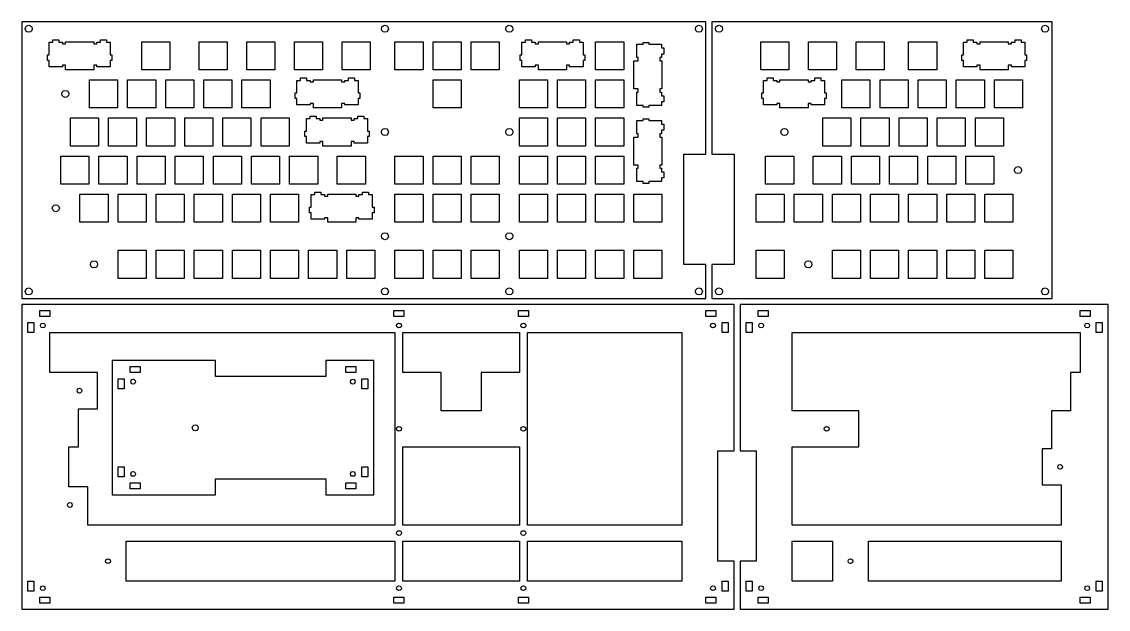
# Model space of a CAD drawing. Header units: metres. Extents: x 0 to 542, y 0 to 293.
import ezdxf

# ---------------------------------------------------------------- set-up
doc = ezdxf.new("R2010")
doc.units = ezdxf.units.M

msp = doc.modelspace()

# ---------------------------------------------------------------- linework, layer by layer
for p, q in [((341, 293), (0, 293)), ((0, 293), (0, 155)), ((341, 227), (341, 293)), ((513.5, 293), (344, 293)), ((344, 293), (344, 227)), ((513.5, 155), (513.5, 293)), ((1.75, 289.5), (1.9845, 290.375)), ((1.9845, 288.625), (1.75, 289.5)), ((1.9845, 290.375), (2.625, 291.016)), ((2.625, 287.984), (1.9845, 288.625)), ((2.625, 291.016), (3.5, 291.25)), ((3.5, 287.75), (2.625, 287.984)), ((3.5, 291.25), (4.375, 291.016)), ((4.375, 287.984), (3.5, 287.75)), ((4.375, 291.016), (5.0155, 290.375)), ((5.0155, 288.625), (4.375, 287.984)), ((5.0155, 290.375), (5.25, 289.5)), ((5.25, 289.5), (5.0155, 288.625)), ((179.25, 289.5), (179.484, 290.375)), ((179.484, 288.625), (179.25, 289.5)), ((179.484, 290.375), (180.125, 291.016)), ((180.125, 287.984), (179.484, 288.625)), ((180.125, 291.016), (181, 291.25)), ((181, 287.75), (180.125, 287.984)), ((181, 291.25), (181.875, 291.016)), ((181.875, 287.984), (181, 287.75)), ((181.875, 291.016), (182.516, 290.375)), ((182.516, 288.625), (181.875, 287.984)), ((182.516, 290.375), (182.75, 289.5)), ((182.75, 289.5), (182.516, 288.625)), ((241.25, 289.5), (241.484, 290.375)), ((241.484, 288.625), (241.25, 289.5)), ((241.484, 290.375), (242.125, 291.016)), ((242.125, 287.984), (241.484, 288.625)), ((242.125, 291.016), (243, 291.25)), ((243, 287.75), (242.125, 287.984)), ((243, 291.25), (243.875, 291.016)), ((243.875, 287.984), (243, 287.75)), ((243.875, 291.016), (244.516, 290.375)), ((244.516, 288.625), (243.875, 287.984)), ((244.516, 290.375), (244.75, 289.5)), ((244.75, 289.5), (244.516, 288.625)), ((335.75, 289.5), (335.984, 290.375)), ((335.984, 288.625), (335.75, 289.5)), ((335.984, 290.375), (336.625, 291.016)), ((336.625, 287.984), (335.984, 288.625)), ((336.625, 291.016), (337.5, 291.25)), ((337.5, 287.75), (336.625, 287.984)), ((337.5, 291.25), (338.375, 291.016)), ((338.375, 287.984), (337.5, 287.75)), ((338.375, 291.016), (339.016, 290.375)), ((339.016, 288.625), (338.375, 287.984)), ((339.016, 290.375), (339.25, 289.5)), ((339.25, 289.5), (339.016, 288.625)), ((345.75, 289.5), (345.984, 290.375)), ((345.984, 288.625), (345.75, 289.5)), ((345.984, 290.375), (346.625, 291.016)), ((346.625, 287.984), (345.984, 288.625)), ((346.625, 291.016), (347.5, 291.25)), ((347.5, 287.75), (346.625, 287.984)), ((347.5, 291.25), (348.375, 291.016)), ((348.375, 287.984), (347.5, 287.75)), ((348.375, 291.016), (349.016, 290.375)), ((349.016, 288.625), (348.375, 287.984)), ((349.016, 290.375), (349.25, 289.5)), ((349.25, 289.5), (349.016, 288.625)), ((508.25, 289.5), (508.484, 290.375)), ((508.484, 288.625), (508.25, 289.5)), ((508.484, 290.375), (509.125, 291.016)), ((509.125, 287.984), (508.484, 288.625)), ((509.125, 291.016), (510, 291.25)), ((510, 287.75), (509.125, 287.984)), ((510, 291.25), (510.875, 291.016)), ((510.875, 287.984), (510, 287.75)), ((510.875, 291.016), (511.516, 290.375)), ((511.516, 288.625), (510.875, 287.984)), ((511.516, 290.375), (511.75, 289.5)), ((511.75, 289.5), (511.516, 288.625)), ((13.65, 276.5), (13.65, 282.77)), ((13.65, 282.77), (15.475, 282.77)), ((15.475, 282.77), (15.475, 283.97)), ((15.475, 283.97), (18.475, 283.97)), ((18.475, 283.97), (18.475, 282.77)), ((18.475, 282.77), (20.3, 282.77)), ((20.3, 282.77), (20.3, 281.97)), ((20.3, 281.97), (21.875, 281.97)), ((21.875, 281.97), (21.875, 283)), ((21.875, 283), (35.875, 283)), ((35.875, 283), (35.875, 281.97)), ((35.875, 281.97), (37.45, 281.97)), ((37.45, 281.97), (37.45, 282.77)), ((37.45, 282.77), (39.275, 282.77)), ((39.275, 282.77), (39.275, 283.97)), ((39.275, 283.97), (42.275, 283.97)), ((42.275, 283.97), (42.275, 282.77)), ((42.275, 282.77), (44.1, 282.77)), ((44.1, 282.77), (44.1, 276.5)), ((59.875, 269), (59.875, 283)), ((59.875, 283), (73.875, 283)), ((73.875, 283), (73.875, 269)), ((88.375, 269), (88.375, 283)), ((88.375, 283), (102.375, 283)), ((102.375, 283), (102.375, 269)), ((112.125, 269), (112.125, 283)), ((112.125, 283), (126.125, 283)), ((126.125, 283), (126.125, 269)), ((135.875, 269), (135.875, 283)), ((135.875, 283), (149.875, 283)), ((149.875, 283), (149.875, 269)), ((159.625, 269), (159.625, 283)), ((159.625, 283), (173.625, 283)), ((173.625, 283), (173.625, 269)), ((186, 269), (186, 283)), ((186, 283), (200, 283)), ((200, 283), (200, 269)), ((205, 269), (205, 283)), ((205, 283), (219, 283)), ((219, 283), (219, 269)), ((224, 269), (224, 283)), ((224, 283), (238, 283)), ((238, 283), (238, 269)), ((249.275, 276.5), (249.275, 282.77)), ((249.275, 282.77), (251.1, 282.77)), ((251.1, 282.77), (251.1, 283.97)), ((251.1, 283.97), (254.1, 283.97)), ((254.1, 283.97), (254.1, 282.77)), ((254.1, 282.77), (255.925, 282.77)), ((255.925, 282.77), (255.925, 281.97)), ((255.925, 281.97), (257.5, 281.97)), ((257.5, 281.97), (257.5, 283)), ((257.5, 283), (271.5, 283)), ((271.5, 283), (271.5, 281.97)), ((271.5, 281.97), (273.075, 281.97)), ((273.075, 281.97), (273.075, 282.77)), ((273.075, 282.77), (274.9, 282.77)), ((274.9, 282.77), (274.9, 283.97)), ((274.9, 283.97), (277.9, 283.97)), ((277.9, 283.97), (277.9, 282.77)), ((277.9, 282.77), (279.725, 282.77)), ((279.725, 282.77), (279.725, 276.5)), ((286, 269), (286, 283)), ((286, 283), (300, 283)), ((300, 283), (300, 269)), ((306.47, 275.075), (306.47, 281.725)), ((306.47, 281.725), (309.7, 281.725)), ((309.7, 281.725), (309.7, 282.6)), ((309.7, 282.6), (312.5, 282.6)), ((312.5, 282.6), (312.5, 281.725)), ((312.5, 281.725), (318.77, 281.725)), ((318.77, 281.725), (318.77, 279.9)), ((368.375, 269), (368.375, 283)), ((368.375, 283), (382.375, 283)), ((382.375, 283), (382.375, 269)), ((392.125, 269), (392.125, 283)), ((392.125, 283), (406.125, 283)), ((406.125, 283), (406.125, 269)), ((415.875, 269), (415.875, 283)), ((415.875, 283), (429.875, 283)), ((429.875, 283), (429.875, 269)), ((442, 269), (442, 283)), ((442, 283), (456, 283)), ((456, 283), (456, 269)), ((469.4, 276.5), (469.4, 282.77)), ((469.4, 282.77), (471.225, 282.77)), ((471.225, 282.77), (471.225, 283.97)), ((471.225, 283.97), (474.225, 283.97)), ((474.225, 283.97), (474.225, 282.77)), ((474.225, 282.77), (476.05, 282.77)), ((476.05, 282.77), (476.05, 281.97)), ((476.05, 281.97), (477.625, 281.97)), ((477.625, 281.97), (477.625, 283)), ((477.625, 283), (491.625, 283)), ((491.625, 283), (491.625, 281.97)), ((491.625, 281.97), (493.2, 281.97)), ((493.2, 281.97), (493.2, 282.77)), ((493.2, 282.77), (495.025, 282.77)), ((495.025, 282.77), (495.025, 283.97)), ((495.025, 283.97), (498.025, 283.97)), ((498.025, 283.97), (498.025, 282.77)), ((498.025, 282.77), (499.85, 282.77)), ((499.85, 282.77), (499.85, 276.5)), ((12.775, 273.7), (12.775, 276.5)), ((12.775, 276.5), (13.65, 276.5)), ((44.1, 276.5), (44.975, 276.5)), ((44.975, 276.5), (44.975, 273.7)), ((248.4, 273.7), (248.4, 276.5)), ((248.4, 276.5), (249.275, 276.5)), ((279.725, 276.5), (280.6, 276.5)), ((280.6, 276.5), (280.6, 273.7)), ((318.77, 279.9), (319.97, 279.9)), ((319.97, 276.9), (318.77, 276.9)), ((318.77, 276.9), (318.77, 275.075)), ((319.97, 279.9), (319.97, 276.9)), ((468.525, 273.7), (468.525, 276.5)), ((468.525, 276.5), (469.4, 276.5)), ((499.85, 276.5), (500.725, 276.5)), ((500.725, 276.5), (500.725, 273.7)), ((13.65, 273.7), (12.775, 273.7)), ((13.65, 270.47), (13.65, 273.7)), ((21.875, 271.27), (20.3, 271.27)), ((20.3, 271.27), (20.3, 270.47)), ((21.875, 269), (21.875, 271.27)), ((37.45, 271.27), (35.875, 271.27)), ((35.875, 271.27), (35.875, 269)), ((37.45, 270.47), (37.45, 271.27)), ((44.975, 273.7), (44.1, 273.7)), ((44.1, 273.7), (44.1, 270.47)), ((249.275, 273.7), (248.4, 273.7)), ((249.275, 270.47), (249.275, 273.7)), ((257.5, 271.27), (255.925, 271.27)), ((255.925, 271.27), (255.925, 270.47)), ((257.5, 269), (257.5, 271.27)), ((273.075, 271.27), (271.5, 271.27)), ((271.5, 271.27), (271.5, 269)), ((273.075, 270.47), (273.075, 271.27)), ((280.6, 273.7), (279.725, 273.7)), ((279.725, 273.7), (279.725, 270.47)), ((305, 259.5), (305, 273.5)), ((305, 273.5), (307.27, 273.5)), ((307.27, 275.075), (306.47, 275.075)), ((307.27, 273.5), (307.27, 275.075)), ((318.77, 275.075), (317.97, 275.075)), ((317.97, 275.075), (317.97, 273.5)), ((317.97, 273.5), (319, 273.5)), ((319, 273.5), (319, 259.5)), ((469.4, 273.7), (468.525, 273.7)), ((469.4, 270.47), (469.4, 273.7)), ((477.625, 271.27), (476.05, 271.27)), ((476.05, 271.27), (476.05, 270.47)), ((477.625, 269), (477.625, 271.27)), ((493.2, 271.27), (491.625, 271.27)), ((491.625, 271.27), (491.625, 269)), ((493.2, 270.47), (493.2, 271.27)), ((500.725, 273.7), (499.85, 273.7)), ((499.85, 273.7), (499.85, 270.47)), ((20.3, 270.47), (13.65, 270.47)), ((35.875, 269), (21.875, 269)), ((44.1, 270.47), (37.45, 270.47)), ((73.875, 269), (59.875, 269)), ((102.375, 269), (88.375, 269)), ((126.125, 269), (112.125, 269)), ((149.875, 269), (135.875, 269)), ((173.625, 269), (159.625, 269)), ((200, 269), (186, 269)), ((219, 269), (205, 269)), ((238, 269), (224, 269)), ((255.925, 270.47), (249.275, 270.47)), ((271.5, 269), (257.5, 269)), ((279.725, 270.47), (273.075, 270.47)), ((300, 269), (286, 269)), ((382.375, 269), (368.375, 269)), ((406.125, 269), (392.125, 269)), ((429.875, 269), (415.875, 269)), ((456, 269), (442, 269)), ((476.05, 270.47), (469.4, 270.47)), ((491.625, 269), (477.625, 269)), ((499.85, 270.47), (493.2, 270.47)), ((33.75, 250), (33.75, 264)), ((33.75, 264), (47.75, 264)), ((47.75, 264), (47.75, 250)), ((52.75, 250), (52.75, 264)), ((52.75, 264), (66.75, 264)), ((66.75, 264), (66.75, 250)), ((71.75, 250), (71.75, 264)), ((71.75, 264), (85.75, 264)), ((85.75, 264), (85.75, 250)), ((90.75, 250), (90.75, 264)), ((90.75, 264), (104.75, 264)), ((104.75, 264), (104.75, 250)), ((109.75, 250), (109.75, 264)), ((109.75, 264), (123.75, 264)), ((123.75, 264), (123.75, 250)), ((137.15, 257.5), (137.15, 263.77)), ((137.15, 263.77), (138.975, 263.77)), ((138.975, 263.77), (138.975, 264.97)), ((138.975, 264.97), (141.975, 264.97)), ((141.975, 264.97), (141.975, 263.77)), ((141.975, 263.77), (143.8, 263.77)), ((143.8, 263.77), (143.8, 262.97)), ((143.8, 262.97), (145.375, 262.97)), ((145.375, 262.97), (145.375, 264)), ((145.375, 264), (159.375, 264)), ((159.375, 264), (159.375, 262.97)), ((159.375, 262.97), (160.95, 262.97)), ((160.95, 262.97), (160.95, 263.77)), ((160.95, 263.77), (162.775, 263.77)), ((162.775, 263.77), (162.775, 264.97)), ((162.775, 264.97), (165.775, 264.97)), ((165.775, 264.97), (165.775, 263.77)), ((165.775, 263.77), (167.6, 263.77)), ((167.6, 263.77), (167.6, 257.5)), ((205, 250), (205, 264)), ((205, 264), (219, 264)), ((219, 264), (219, 250)), ((248, 264), (262, 264)), ((248, 250), (248, 264)), ((262, 264), (262, 250)), ((267, 250), (267, 264)), ((267, 264), (281, 264)), ((281, 264), (281, 250)), ((286, 250), (286, 264)), ((286, 264), (300, 264)), ((300, 264), (300, 250)), ((369.65, 257.5), (369.65, 263.77)), ((369.65, 263.77), (371.475, 263.77)), ((371.475, 263.77), (371.475, 264.97)), ((371.475, 264.97), (374.475, 264.97)), ((374.475, 264.97), (374.475, 263.77)), ((374.475, 263.77), (376.3, 263.77)), ((376.3, 263.77), (376.3, 262.97)), ((376.3, 262.97), (377.875, 262.97)), ((377.875, 262.97), (377.875, 264)), ((377.875, 264), (391.875, 264)), ((391.875, 264), (391.875, 262.97)), ((391.875, 262.97), (393.45, 262.97)), ((393.45, 262.97), (393.45, 263.77)), ((393.45, 263.77), (395.275, 263.77)), ((395.275, 263.77), (395.275, 264.97)), ((395.275, 264.97), (398.275, 264.97)), ((398.275, 264.97), (398.275, 263.77)), ((398.275, 263.77), (400.1, 263.77)), ((400.1, 263.77), (400.1, 257.5)), ((408.75, 250), (408.75, 264)), ((408.75, 264), (422.75, 264)), ((422.75, 264), (422.75, 250)), ((427.75, 250), (427.75, 264)), ((427.75, 264), (441.75, 264)), ((441.75, 264), (441.75, 250)), ((446.75, 250), (446.75, 264)), ((446.75, 264), (460.75, 264)), ((460.75, 264), (460.75, 250)), ((465.75, 250), (465.75, 264)), ((465.75, 264), (479.75, 264)), ((479.75, 264), (479.75, 250)), ((484.75, 250), (484.75, 264)), ((484.75, 264), (498.75, 264)), ((498.75, 264), (498.75, 250)), ((20, 257), (20.2345, 257.875)), ((20.2345, 256.125), (20, 257)), ((20.2345, 257.875), (20.875, 258.516)), ((20.875, 255.484), (20.2345, 256.125)), ((20.875, 258.516), (21.75, 258.75)), ((21.75, 255.25), (20.875, 255.484)), ((21.75, 258.75), (22.625, 258.516)), ((22.625, 255.484), (21.75, 255.25)), ((22.625, 258.516), (23.2655, 257.875)), ((23.2655, 256.125), (22.625, 255.484)), ((23.2655, 257.875), (23.5, 257)), ((23.5, 257), (23.2655, 256.125)), ((136.275, 254.7), (136.275, 257.5)), ((136.275, 257.5), (137.15, 257.5)), ((137.15, 254.7), (136.275, 254.7)), ((137.15, 251.47), (137.15, 254.7)), ((167.6, 257.5), (168.475, 257.5)), ((168.475, 254.7), (167.6, 254.7)), ((167.6, 254.7), (167.6, 251.47)), ((168.475, 257.5), (168.475, 254.7)), ((307.27, 259.5), (305, 259.5)), ((306.47, 251.275), (306.47, 257.925)), ((306.47, 257.925), (307.27, 257.925)), ((307.27, 257.925), (307.27, 259.5)), ((319, 259.5), (317.97, 259.5)), ((317.97, 259.5), (317.97, 257.925)), ((317.97, 257.925), (318.77, 257.925)), ((318.77, 257.925), (318.77, 256.1)), ((318.77, 256.1), (319.97, 256.1)), ((319.97, 256.1), (319.97, 253.1)), ((368.775, 254.7), (368.775, 257.5)), ((368.775, 257.5), (369.65, 257.5)), ((369.65, 254.7), (368.775, 254.7)), ((369.65, 251.47), (369.65, 254.7)), ((400.1, 257.5), (400.975, 257.5)), ((400.975, 254.7), (400.1, 254.7)), ((400.1, 254.7), (400.1, 251.47)), ((400.975, 257.5), (400.975, 254.7)), ((47.75, 250), (33.75, 250)), ((66.75, 250), (52.75, 250)), ((85.75, 250), (71.75, 250)), ((104.75, 250), (90.75, 250)), ((123.75, 250), (109.75, 250)), ((143.8, 251.47), (137.15, 251.47)), ((145.375, 252.27), (143.8, 252.27)), ((143.8, 252.27), (143.8, 251.47)), ((145.375, 250), (145.375, 252.27)), ((159.375, 250), (145.375, 250)), ((160.95, 252.27), (159.375, 252.27)), ((159.375, 252.27), (159.375, 250)), ((160.95, 251.47), (160.95, 252.27)), ((167.6, 251.47), (160.95, 251.47)), ((219, 250), (205, 250)), ((262, 250), (248, 250)), ((281, 250), (267, 250)), ((300, 250), (286, 250)), ((309.7, 251.275), (306.47, 251.275)), ((309.7, 250.4), (309.7, 251.275)), ((312.5, 250.4), (309.7, 250.4)), ((318.77, 251.275), (312.5, 251.275)), ((312.5, 251.275), (312.5, 250.4)), ((319.97, 253.1), (318.77, 253.1)), ((318.77, 253.1), (318.77, 251.275)), ((376.3, 251.47), (369.65, 251.47)), ((377.875, 252.27), (376.3, 252.27)), ((376.3, 252.27), (376.3, 251.47)), ((377.875, 250), (377.875, 252.27)), ((391.875, 250), (377.875, 250)), ((393.45, 252.27), (391.875, 252.27)), ((391.875, 252.27), (391.875, 250)), ((393.45, 251.47), (393.45, 252.27)), ((400.1, 251.47), (393.45, 251.47)), ((422.75, 250), (408.75, 250)), ((441.75, 250), (427.75, 250)), ((460.75, 250), (446.75, 250)), ((479.75, 250), (465.75, 250)), ((498.75, 250), (484.75, 250)), ((24.25, 231), (24.25, 245)), ((24.25, 245), (38.25, 245)), ((38.25, 245), (38.25, 231)), ((43.25, 231), (43.25, 245)), ((43.25, 245), (57.25, 245)), ((57.25, 245), (57.25, 231)), ((62.25, 231), (62.25, 245)), ((62.25, 245), (76.25, 245)), ((76.25, 245), (76.25, 231)), ((81.25, 231), (81.25, 245)), ((81.25, 245), (95.25, 245)), ((95.25, 245), (95.25, 231)), ((100.25, 231), (100.25, 245)), ((100.25, 245), (114.25, 245)), ((114.25, 245), (114.25, 231)), ((119.25, 231), (119.25, 245)), ((119.25, 245), (133.25, 245)), ((133.25, 245), (133.25, 231)), ((141.9, 238.5), (141.9, 244.77)), ((141.9, 244.77), (143.725, 244.77)), ((143.725, 244.77), (143.725, 245.97)), ((143.725, 245.97), (146.725, 245.97)), ((146.725, 245.97), (146.725, 244.77)), ((146.725, 244.77), (148.55, 244.77)), ((148.55, 244.77), (148.55, 243.97)), ((148.55, 243.97), (150.125, 243.97)), ((150.125, 243.97), (150.125, 245)), ((150.125, 245), (164.125, 245)), ((164.125, 245), (164.125, 243.97)), ((164.125, 243.97), (165.7, 243.97)), ((165.7, 243.97), (165.7, 244.77)), ((165.7, 244.77), (167.525, 244.77)), ((167.525, 244.77), (167.525, 245.97)), ((167.525, 245.97), (170.525, 245.97)), ((170.525, 245.97), (170.525, 244.77)), ((170.525, 244.77), (172.35, 244.77)), ((172.35, 244.77), (172.35, 238.5)), ((248, 231), (248, 245)), ((248, 245), (262, 245)), ((262, 245), (262, 231)), ((267, 231), (267, 245)), ((267, 245), (281, 245)), ((281, 245), (281, 231)), ((286, 231), (286, 245)), ((286, 245), (300, 245)), ((300, 245), (300, 231)), ((306.47, 237.075), (306.47, 243.725)), ((306.47, 243.725), (309.7, 243.725)), ((309.7, 243.725), (309.7, 244.6)), ((309.7, 244.6), (312.5, 244.6)), ((312.5, 244.6), (312.5, 243.725)), ((312.5, 243.725), (318.77, 243.725)), ((318.77, 243.725), (318.77, 241.9)), ((399.25, 231), (399.25, 245)), ((399.25, 245), (413.25, 245)), ((413.25, 245), (413.25, 231)), ((418.25, 231), (418.25, 245)), ((418.25, 245), (432.25, 245)), ((432.25, 245), (432.25, 231)), ((437.25, 231), (437.25, 245)), ((437.25, 245), (451.25, 245)), ((451.25, 245), (451.25, 231)), ((456.25, 231), (456.25, 245)), ((456.25, 245), (470.25, 245)), ((470.25, 245), (470.25, 231)), ((475.25, 231), (475.25, 245)), ((475.25, 245), (489.25, 245)), ((489.25, 245), (489.25, 231)), ((141.025, 235.7), (141.025, 238.5)), ((141.025, 238.5), (141.9, 238.5)), ((172.35, 238.5), (173.225, 238.5)), ((173.225, 238.5), (173.225, 235.7)), ((179.25, 238), (179.484, 238.875)), ((179.484, 238.875), (180.125, 239.516)), ((180.125, 239.516), (181, 239.75)), ((181, 239.75), (181.875, 239.516)), ((181.875, 239.516), (182.516, 238.875)), ((182.516, 238.875), (182.75, 238)), ((241.25, 238), (241.484, 238.875)), ((241.484, 238.875), (242.125, 239.516)), ((242.125, 239.516), (243, 239.75)), ((243, 239.75), (243.875, 239.516)), ((243.875, 239.516), (244.516, 238.875)), ((244.516, 238.875), (244.75, 238)), ((318.77, 241.9), (319.97, 241.9)), ((319.97, 238.9), (318.77, 238.9)), ((318.77, 238.9), (318.77, 237.075)), ((319.97, 241.9), (319.97, 238.9)), ((378.375, 238), (378.609, 238.875)), ((378.609, 238.875), (379.25, 239.516)), ((379.25, 239.516), (380.125, 239.75)), ((380.125, 239.75), (381, 239.516)), ((381, 239.516), (381.641, 238.875)), ((381.641, 238.875), (381.875, 238)), ((141.9, 235.7), (141.025, 235.7)), ((141.9, 232.47), (141.9, 235.7)), ((150.125, 233.27), (148.55, 233.27)), ((148.55, 233.27), (148.55, 232.47)), ((150.125, 231), (150.125, 233.27)), ((165.7, 233.27), (164.125, 233.27)), ((164.125, 233.27), (164.125, 231)), ((165.7, 232.47), (165.7, 233.27)), ((173.225, 235.7), (172.35, 235.7)), ((172.35, 235.7), (172.35, 232.47)), ((179.484, 237.125), (179.25, 238)), ((180.125, 236.484), (179.484, 237.125)), ((181, 236.25), (180.125, 236.484)), ((181.875, 236.484), (181, 236.25)), ((182.516, 237.125), (181.875, 236.484)), ((182.75, 238), (182.516, 237.125)), ((241.484, 237.125), (241.25, 238)), ((242.125, 236.484), (241.484, 237.125)), ((243, 236.25), (242.125, 236.484)), ((243.875, 236.484), (243, 236.25)), ((244.516, 237.125), (243.875, 236.484)), ((244.75, 238), (244.516, 237.125)), ((305, 221.5), (305, 235.5)), ((305, 235.5), (307.27, 235.5)), ((307.27, 237.075), (306.47, 237.075)), ((307.27, 235.5), (307.27, 237.075)), ((318.77, 237.075), (317.97, 237.075)), ((317.97, 237.075), (317.97, 235.5)), ((317.97, 235.5), (319, 235.5)), ((319, 235.5), (319, 221.5)), ((378.609, 237.125), (378.375, 238)), ((379.25, 236.484), (378.609, 237.125)), ((380.125, 236.25), (379.25, 236.484)), ((381, 236.484), (380.125, 236.25)), ((381.641, 237.125), (381, 236.484)), ((381.875, 238), (381.641, 237.125)), ((38.25, 231), (24.25, 231)), ((57.25, 231), (43.25, 231)), ((76.25, 231), (62.25, 231)), ((95.25, 231), (81.25, 231)), ((114.25, 231), (100.25, 231)), ((133.25, 231), (119.25, 231)), ((148.55, 232.47), (141.9, 232.47)), ((164.125, 231), (150.125, 231)), ((172.35, 232.47), (165.7, 232.47)), ((262, 231), (248, 231)), ((281, 231), (267, 231)), ((300, 231), (286, 231)), ((413.25, 231), (399.25, 231)), ((432.25, 231), (418.25, 231)), ((451.25, 231), (437.25, 231)), ((470.25, 231), (456.25, 231)), ((489.25, 231), (475.25, 231)), ((19.5, 212), (19.5, 226)), ((19.5, 226), (33.5, 226)), ((33.5, 226), (33.5, 212)), ((38.5, 212), (38.5, 226)), ((38.5, 226), (52.5, 226)), ((52.5, 226), (52.5, 212)), ((57.5, 212), (57.5, 226)), ((57.5, 226), (71.5, 226)), ((71.5, 226), (71.5, 212)), ((76.5, 212), (76.5, 226)), ((76.5, 226), (90.5, 226)), ((90.5, 226), (90.5, 212)), ((95.5, 212), (95.5, 226)), ((95.5, 226), (109.5, 226)), ((109.5, 226), (109.5, 212)), ((114.5, 212), (114.5, 226)), ((114.5, 226), (128.5, 226)), ((128.5, 226), (128.5, 212)), ((133.5, 212), (133.5, 226)), ((133.5, 226), (147.5, 226)), ((147.5, 226), (147.5, 212)), ((157.25, 212), (157.25, 226)), ((157.25, 226), (171.25, 226)), ((171.25, 226), (171.25, 212)), ((186, 212), (186, 226)), ((186, 226), (200, 226)), ((200, 226), (200, 212)), ((205, 212), (205, 226)), ((205, 226), (219, 226)), ((219, 226), (219, 212)), ((224, 212), (224, 226)), ((224, 226), (238, 226)), ((238, 226), (238, 212)), ((248, 212), (248, 226)), ((248, 226), (262, 226)), ((262, 226), (262, 212)), ((267, 212), (267, 226)), ((267, 226), (281, 226)), ((281, 226), (281, 212)), ((286, 212), (286, 226)), ((286, 226), (300, 226)), ((300, 226), (300, 212)), ((330, 172), (330, 227)), ((330, 227), (341, 227)), ((344, 227), (355, 227)), ((355, 227), (355, 172)), ((370.75, 212), (370.75, 226)), ((370.75, 226), (384.75, 226)), ((384.75, 226), (384.75, 212)), ((394.5, 212), (394.5, 226)), ((394.5, 226), (408.5, 226)), ((408.5, 226), (408.5, 212)), ((413.5, 212), (413.5, 226)), ((413.5, 226), (427.5, 226)), ((427.5, 226), (427.5, 212)), ((432.5, 212), (432.5, 226)), ((432.5, 226), (446.5, 226)), ((446.5, 226), (446.5, 212)), ((451.5, 212), (451.5, 226)), ((451.5, 226), (465.5, 226)), ((465.5, 226), (465.5, 212)), ((470.5, 212), (470.5, 226)), ((470.5, 226), (484.5, 226)), ((484.5, 226), (484.5, 212)), ((307.27, 221.5), (305, 221.5)), ((306.47, 213.275), (306.47, 219.925)), ((306.47, 219.925), (307.27, 219.925)), ((307.27, 219.925), (307.27, 221.5)), ((319, 221.5), (317.97, 221.5)), ((317.97, 221.5), (317.97, 219.925)), ((317.97, 219.925), (318.77, 219.925)), ((318.77, 219.925), (318.77, 218.1)), ((318.77, 218.1), (319.97, 218.1)), ((319.97, 218.1), (319.97, 215.1)), ((494.75, 219), (494.984, 219.875)), ((494.984, 218.125), (494.75, 219)), ((494.984, 219.875), (495.625, 220.516)), ((495.625, 217.484), (494.984, 218.125)), ((495.625, 220.516), (496.5, 220.75)), ((496.5, 217.25), (495.625, 217.484)), ((496.5, 220.75), (497.375, 220.516)), ((497.375, 217.484), (496.5, 217.25)), ((497.375, 220.516), (498.016, 219.875)), ((498.016, 218.125), (497.375, 217.484)), ((498.016, 219.875), (498.25, 219)), ((498.25, 219), (498.016, 218.125)), ((33.5, 212), (19.5, 212)), ((52.5, 212), (38.5, 212)), ((71.5, 212), (57.5, 212)), ((90.5, 212), (76.5, 212)), ((109.5, 212), (95.5, 212)), ((128.5, 212), (114.5, 212)), ((147.5, 212), (133.5, 212)), ((171.25, 212), (157.25, 212)), ((200, 212), (186, 212)), ((219, 212), (205, 212)), ((238, 212), (224, 212)), ((262, 212), (248, 212)), ((281, 212), (267, 212)), ((300, 212), (286, 212)), ((309.7, 213.275), (306.47, 213.275)), ((309.7, 212.4), (309.7, 213.275)), ((312.5, 212.4), (309.7, 212.4)), ((318.77, 213.275), (312.5, 213.275)), ((312.5, 213.275), (312.5, 212.4)), ((319.97, 215.1), (318.77, 215.1)), ((318.77, 215.1), (318.77, 213.275)), ((384.75, 212), (370.75, 212)), ((408.5, 212), (394.5, 212)), ((427.5, 212), (413.5, 212)), ((446.5, 212), (432.5, 212)), ((465.5, 212), (451.5, 212)), ((484.5, 212), (470.5, 212)), ((29, 193), (29, 207)), ((29, 207), (43, 207)), ((43, 207), (43, 193)), ((48, 207), (62, 207)), ((48, 193), (48, 207)), ((62, 207), (62, 193)), ((67, 207), (81, 207)), ((67, 193), (67, 207)), ((81, 207), (81, 193)), ((86, 207), (100, 207)), ((86, 193), (86, 207)), ((100, 207), (100, 193)), ((105, 193), (105, 207)), ((105, 207), (119, 207)), ((119, 207), (119, 193)), ((124, 193), (124, 207)), ((124, 207), (138, 207)), ((138, 207), (138, 193)), ((144.275, 200.5), (144.275, 206.77)), ((144.275, 206.77), (146.1, 206.77)), ((146.1, 206.77), (146.1, 207.97)), ((146.1, 207.97), (149.1, 207.97)), ((149.1, 207.97), (149.1, 206.77)), ((149.1, 206.77), (150.925, 206.77)), ((150.925, 206.77), (150.925, 205.97)), ((150.925, 205.97), (152.5, 205.97)), ((152.5, 205.97), (152.5, 207)), ((152.5, 207), (166.5, 207)), ((166.5, 207), (166.5, 205.97)), ((166.5, 205.97), (168.075, 205.97)), ((168.075, 205.97), (168.075, 206.77)), ((168.075, 206.77), (169.9, 206.77)), ((169.9, 206.77), (169.9, 207.97)), ((169.9, 207.97), (172.9, 207.97)), ((172.9, 207.97), (172.9, 206.77)), ((172.9, 206.77), (174.725, 206.77)), ((174.725, 206.77), (174.725, 200.5)), ((186, 193), (186, 207)), ((186, 207), (200, 207)), ((200, 207), (200, 193)), ((205, 193), (205, 207)), ((205, 207), (219, 207)), ((219, 207), (219, 193)), ((224, 193), (224, 207)), ((224, 207), (238, 207)), ((238, 207), (238, 193)), ((248, 193), (248, 207)), ((248, 207), (262, 207)), ((262, 207), (262, 193)), ((267, 193), (267, 207)), ((267, 207), (281, 207)), ((281, 207), (281, 193)), ((286, 193), (286, 207)), ((286, 207), (300, 207)), ((300, 207), (300, 193)), ((305, 193), (305, 207)), ((305, 207), (319, 207)), ((319, 207), (319, 193)), ((366, 193), (366, 207)), ((366, 207), (380, 207)), ((380, 207), (380, 193)), ((385, 193), (385, 207)), ((385, 207), (399, 207)), ((399, 207), (399, 193)), ((404, 193), (404, 207)), ((404, 207), (418, 207)), ((418, 207), (418, 193)), ((423, 193), (423, 207)), ((423, 207), (437, 207)), ((437, 207), (437, 193)), ((442, 193), (442, 207)), ((442, 207), (456, 207)), ((456, 207), (456, 193)), ((461, 193), (461, 207)), ((461, 207), (475, 207)), ((475, 207), (475, 193)), ((480, 193), (480, 207)), ((480, 207), (494, 207)), ((494, 207), (494, 193)), ((15.25, 200), (15.4845, 200.875)), ((15.4845, 200.875), (16.125, 201.516)), ((16.125, 201.516), (17, 201.75)), ((17, 201.75), (17.875, 201.516)), ((17.875, 201.516), (18.5155, 200.875)), ((18.5155, 200.875), (18.75, 200)), ((143.4, 197.7), (143.4, 200.5)), ((143.4, 200.5), (144.275, 200.5)), ((174.725, 200.5), (175.6, 200.5)), ((175.6, 200.5), (175.6, 197.7)), ((15.4845, 199.125), (15.25, 200)), ((16.125, 198.484), (15.4845, 199.125)), ((17, 198.25), (16.125, 198.484)), ((17.875, 198.484), (17, 198.25)), ((18.5155, 199.125), (17.875, 198.484)), ((18.75, 200), (18.5155, 199.125)), ((144.275, 197.7), (143.4, 197.7)), ((144.275, 194.47), (144.275, 197.7)), ((152.5, 195.27), (150.925, 195.27)), ((150.925, 195.27), (150.925, 194.47)), ((152.5, 193), (152.5, 195.27)), ((168.075, 195.27), (166.5, 195.27)), ((166.5, 195.27), (166.5, 193)), ((168.075, 194.47), (168.075, 195.27)), ((175.6, 197.7), (174.725, 197.7)), ((174.725, 197.7), (174.725, 194.47)), ((43, 193), (29, 193)), ((62, 193), (48, 193)), ((81, 193), (67, 193)), ((100, 193), (86, 193)), ((119, 193), (105, 193)), ((138, 193), (124, 193)), ((150.925, 194.47), (144.275, 194.47)), ((166.5, 193), (152.5, 193)), ((174.725, 194.47), (168.075, 194.47)), ((200, 193), (186, 193)), ((219, 193), (205, 193)), ((238, 193), (224, 193)), ((262, 193), (248, 193)), ((281, 193), (267, 193)), ((300, 193), (286, 193)), ((319, 193), (305, 193)), ((380, 193), (366, 193)), ((399, 193), (385, 193)), ((418, 193), (404, 193)), ((437, 193), (423, 193)), ((456, 193), (442, 193)), ((475, 193), (461, 193)), ((494, 193), (480, 193)), ((179.25, 186), (179.484, 186.875)), ((179.484, 185.125), (179.25, 186)), ((179.484, 186.875), (180.125, 187.516)), ((180.125, 184.484), (179.484, 185.125)), ((180.125, 187.516), (181, 187.75)), ((181, 184.25), (180.125, 184.484)), ((181, 187.75), (181.875, 187.516)), ((181.875, 184.484), (181, 184.25)), ((181.875, 187.516), (182.516, 186.875)), ((182.516, 185.125), (181.875, 184.484)), ((182.516, 186.875), (182.75, 186)), ((182.75, 186), (182.516, 185.125)), ((241.25, 186), (241.484, 186.875)), ((241.484, 185.125), (241.25, 186)), ((241.484, 186.875), (242.125, 187.516)), ((242.125, 184.484), (241.484, 185.125)), ((242.125, 187.516), (243, 187.75)), ((243, 184.25), (242.125, 184.484)), ((243, 187.75), (243.875, 187.516)), ((243.875, 184.484), (243, 184.25)), ((243.875, 187.516), (244.516, 186.875)), ((244.516, 185.125), (243.875, 184.484)), ((244.516, 186.875), (244.75, 186)), ((244.75, 186), (244.516, 185.125)), ((48, 165), (48, 179)), ((48, 179), (62, 179)), ((62, 179), (62, 165)), ((67, 165), (67, 179)), ((67, 179), (81, 179)), ((81, 179), (81, 165)), ((86, 165), (86, 179)), ((86, 179), (100, 179)), ((100, 179), (100, 165)), ((105, 165), (105, 179)), ((105, 179), (119, 179)), ((119, 179), (119, 165)), ((124, 165), (124, 179)), ((124, 179), (138, 179)), ((138, 179), (138, 165)), ((143, 165), (143, 179)), ((143, 179), (157, 179)), ((157, 179), (157, 165)), ((162, 165), (162, 179)), ((162, 179), (176, 179)), ((176, 179), (176, 165)), ((186, 165), (186, 179)), ((186, 179), (200, 179)), ((200, 179), (200, 165)), ((205, 165), (205, 179)), ((205, 179), (219, 179)), ((219, 179), (219, 165)), ((224, 165), (224, 179)), ((224, 179), (238, 179)), ((238, 179), (238, 165)), ((248, 165), (248, 179)), ((248, 179), (262, 179)), ((262, 179), (262, 165)), ((267, 165), (267, 179)), ((267, 179), (281, 179)), ((281, 179), (281, 165)), ((286, 165), (286, 179)), ((286, 179), (300, 179)), ((300, 179), (300, 165)), ((305, 165), (305, 179)), ((305, 179), (319, 179)), ((319, 179), (319, 165)), ((366, 165), (366, 179)), ((366, 179), (380, 179)), ((380, 179), (380, 165)), ((404, 165), (404, 179)), ((404, 179), (418, 179)), ((418, 179), (418, 165)), ((423, 165), (423, 179)), ((423, 179), (437, 179)), ((437, 179), (437, 165)), ((442, 165), (442, 179)), ((442, 179), (456, 179)), ((456, 179), (456, 165)), ((461, 165), (461, 179)), ((461, 179), (475, 179)), ((475, 179), (475, 165)), ((480, 165), (480, 179)), ((480, 179), (494, 179)), ((494, 179), (494, 165)), ((34.4845, 172.875), (35.125, 173.516)), ((35.125, 173.516), (36, 173.75)), ((36, 173.75), (36.875, 173.516)), ((36.875, 173.516), (37.5155, 172.875)), ((390.484, 172.875), (391.125, 173.516)), ((391.125, 173.516), (392, 173.75)), ((392, 173.75), (392.875, 173.516)), ((392.875, 173.516), (393.516, 172.875)), ((34.25, 172), (34.4845, 172.875)), ((34.4845, 171.125), (34.25, 172)), ((35.125, 170.484), (34.4845, 171.125)), ((36, 170.25), (35.125, 170.484)), ((36.875, 170.484), (36, 170.25)), ((37.5155, 171.125), (36.875, 170.484)), ((37.5155, 172.875), (37.75, 172)), ((37.75, 172), (37.5155, 171.125)), ((341, 172), (330, 172)), ((341, 155), (341, 172)), ((355, 172), (344, 172)), ((344, 172), (344, 155)), ((390.25, 172), (390.484, 172.875)), ((390.484, 171.125), (390.25, 172)), ((391.125, 170.484), (390.484, 171.125)), ((392, 170.25), (391.125, 170.484)), ((392.875, 170.484), (392, 170.25)), ((393.516, 171.125), (392.875, 170.484)), ((393.516, 172.875), (393.75, 172)), ((393.75, 172), (393.516, 171.125)), ((62, 165), (48, 165)), ((81, 165), (67, 165)), ((100, 165), (86, 165)), ((119, 165), (105, 165)), ((138, 165), (124, 165)), ((157, 165), (143, 165)), ((176, 165), (162, 165)), ((200, 165), (186, 165)), ((219, 165), (205, 165)), ((238, 165), (224, 165)), ((262, 165), (248, 165)), ((281, 165), (267, 165)), ((300, 165), (286, 165)), ((319, 165), (305, 165)), ((380, 165), (366, 165)), ((418, 165), (404, 165)), ((437, 165), (423, 165)), ((456, 165), (442, 165)), ((475, 165), (461, 165)), ((494, 165), (480, 165)), ((1.75, 158.5), (1.9845, 159.375)), ((1.9845, 157.625), (1.75, 158.5)), ((1.9845, 159.375), (2.625, 160.016)), ((2.625, 156.984), (1.9845, 157.625)), ((2.625, 160.016), (3.5, 160.25)), ((3.5, 160.25), (4.375, 160.016)), ((4.375, 160.016), (5.0155, 159.375)), ((5.0155, 157.625), (4.375, 156.984)), ((5.0155, 159.375), (5.25, 158.5)), ((5.25, 158.5), (5.0155, 157.625)), ((179.25, 158.5), (179.484, 159.375)), ((179.484, 157.625), (179.25, 158.5)), ((179.484, 159.375), (180.125, 160.016)), ((180.125, 156.984), (179.484, 157.625)), ((180.125, 160.016), (181, 160.25)), ((181, 160.25), (181.875, 160.016)), ((181.875, 160.016), (182.516, 159.375)), ((182.516, 157.625), (181.875, 156.984)), ((182.516, 159.375), (182.75, 158.5)), ((182.75, 158.5), (182.516, 157.625)), ((241.25, 158.5), (241.484, 159.375)), ((241.484, 157.625), (241.25, 158.5)), ((241.484, 159.375), (242.125, 160.016)), ((242.125, 156.984), (241.484, 157.625)), ((242.125, 160.016), (243, 160.25)), ((243, 160.25), (243.875, 160.016)), ((243.875, 160.016), (244.516, 159.375)), ((244.516, 157.625), (243.875, 156.984)), ((244.516, 159.375), (244.75, 158.5)), ((244.75, 158.5), (244.516, 157.625)), ((335.75, 158.5), (335.984, 159.375)), ((335.984, 157.625), (335.75, 158.5)), ((335.984, 159.375), (336.625, 160.016)), ((336.625, 156.984), (335.984, 157.625)), ((336.625, 160.016), (337.5, 160.25)), ((337.5, 160.25), (338.375, 160.016)), ((338.375, 160.016), (339.016, 159.375)), ((339.016, 157.625), (338.375, 156.984)), ((339.016, 159.375), (339.25, 158.5)), ((339.25, 158.5), (339.016, 157.625)), ((345.75, 158.5), (345.984, 159.375)), ((345.984, 157.625), (345.75, 158.5)), ((345.984, 159.375), (346.625, 160.016)), ((346.625, 156.984), (345.984, 157.625)), ((346.625, 160.016), (347.5, 160.25)), ((347.5, 160.25), (348.375, 160.016)), ((348.375, 160.016), (349.016, 159.375)), ((349.016, 157.625), (348.375, 156.984)), ((349.016, 159.375), (349.25, 158.5)), ((349.25, 158.5), (349.016, 157.625)), ((508.25, 158.5), (508.484, 159.375)), ((508.484, 157.625), (508.25, 158.5)), ((508.484, 159.375), (509.125, 160.016)), ((509.125, 156.984), (508.484, 157.625)), ((509.125, 160.016), (510, 160.25)), ((510, 160.25), (510.875, 160.016)), ((510.875, 160.016), (511.516, 159.375)), ((511.516, 157.625), (510.875, 156.984)), ((511.516, 159.375), (511.75, 158.5)), ((511.75, 158.5), (511.516, 157.625)), ((0, 155), (341, 155)), ((355, 152), (0, 152)), ((0, 152), (0, 0)), ((3.5, 156.75), (2.625, 156.984)), ((4.375, 156.984), (3.5, 156.75)), ((181, 156.75), (180.125, 156.984)), ((181.875, 156.984), (181, 156.75)), ((243, 156.75), (242.125, 156.984)), ((243.875, 156.984), (243, 156.75)), ((337.5, 156.75), (336.625, 156.984)), ((338.375, 156.984), (337.5, 156.75)), ((344, 155), (513.5, 155)), ((347.5, 156.75), (346.625, 156.984)), ((348.375, 156.984), (347.5, 156.75)), ((355, 79), (355, 152)), ((541.5, 152), (358, 152)), ((358, 152), (358, 79)), ((510, 156.75), (509.125, 156.984)), ((510.875, 156.984), (510, 156.75)), ((541.5, 0), (541.5, 152)), ((9, 146), (9, 149)), ((9, 149), (14, 149)), ((14, 149), (14, 146)), ((185.5, 146), (185.5, 149)), ((185.5, 149), (190.5, 149)), ((190.5, 149), (190.5, 146)), ((247.5, 146), (247.5, 149)), ((247.5, 149), (252.5, 149)), ((252.5, 149), (252.5, 146)), ((341, 146), (341, 149)), ((341, 149), (346, 149)), ((346, 149), (346, 146)), ((367, 146), (367, 149)), ((367, 149), (372, 149)), ((372, 149), (372, 146)), ((527.5, 146), (527.5, 149)), ((527.5, 149), (532.5, 149)), ((532.5, 149), (532.5, 146)), ((3, 138), (3, 143)), ((3, 143), (6, 143)), ((6, 143), (6, 138)), ((14, 146), (9, 146)), ((9.3, 141.5), (9.4608, 142.1)), ((9.4608, 140.9), (9.3, 141.5)), ((9.4608, 142.1), (9.9, 142.539)), ((9.9, 140.461), (9.4608, 140.9)), ((9.9, 142.539), (10.5, 142.7)), ((10.5, 142.7), (11.1, 142.539)), ((11.1, 142.539), (11.5392, 142.1)), ((11.5392, 140.9), (11.1, 140.461)), ((11.5392, 142.1), (11.7, 141.5)), ((11.7, 141.5), (11.5392, 140.9)), ((190.5, 146), (185.5, 146)), ((186.8, 141.5), (186.961, 142.1)), ((186.961, 140.9), (186.8, 141.5)), ((186.961, 142.1), (187.4, 142.539)), ((187.4, 140.461), (186.961, 140.9)), ((187.4, 142.539), (188, 142.7)), ((188, 142.7), (188.6, 142.539)), ((188.6, 142.539), (189.039, 142.1)), ((189.039, 140.9), (188.6, 140.461)), ((189.039, 142.1), (189.2, 141.5)), ((189.2, 141.5), (189.039, 140.9)), ((252.5, 146), (247.5, 146)), ((248.8, 141.5), (248.961, 142.1)), ((248.961, 140.9), (248.8, 141.5)), ((248.961, 142.1), (249.4, 142.539)), ((249.4, 140.461), (248.961, 140.9)), ((249.4, 142.539), (250, 142.7)), ((250, 142.7), (250.6, 142.539)), ((250.6, 142.539), (251.039, 142.1)), ((251.039, 140.9), (250.6, 140.461)), ((251.039, 142.1), (251.2, 141.5)), ((251.2, 141.5), (251.039, 140.9)), ((346, 146), (341, 146)), ((343.3, 141.5), (343.461, 142.1)), ((343.461, 140.9), (343.3, 141.5)), ((343.461, 142.1), (343.9, 142.539)), ((343.9, 140.461), (343.461, 140.9)), ((343.9, 142.539), (344.5, 142.7)), ((344.5, 142.7), (345.1, 142.539)), ((345.1, 142.539), (345.539, 142.1)), ((345.539, 140.9), (345.1, 140.461)), ((345.539, 142.1), (345.7, 141.5)), ((345.7, 141.5), (345.539, 140.9)), ((349, 138), (349, 143)), ((349, 143), (352, 143)), ((352, 143), (352, 138)), ((361, 138), (361, 143)), ((361, 143), (364, 143)), ((364, 143), (364, 138)), ((372, 146), (367, 146)), ((367.3, 141.5), (367.461, 142.1)), ((367.461, 140.9), (367.3, 141.5)), ((367.461, 142.1), (367.9, 142.539)), ((367.9, 140.461), (367.461, 140.9)), ((367.9, 142.539), (368.5, 142.7)), ((368.5, 142.7), (369.1, 142.539)), ((369.1, 142.539), (369.539, 142.1)), ((369.539, 140.9), (369.1, 140.461)), ((369.539, 142.1), (369.7, 141.5)), ((369.7, 141.5), (369.539, 140.9)), ((532.5, 146), (527.5, 146)), ((529.8, 141.5), (529.961, 142.1)), ((529.961, 140.9), (529.8, 141.5)), ((529.961, 142.1), (530.4, 142.539)), ((530.4, 140.461), (529.961, 140.9)), ((530.4, 142.539), (531, 142.7)), ((531, 142.7), (531.6, 142.539)), ((531.6, 142.539), (532.039, 142.1)), ((532.039, 140.9), (531.6, 140.461)), ((532.039, 142.1), (532.2, 141.5)), ((532.2, 141.5), (532.039, 140.9)), ((535.5, 138), (535.5, 143)), ((535.5, 143), (538.5, 143)), ((538.5, 143), (538.5, 138)), ((6, 138), (3, 138)), ((10.5, 140.3), (9.9, 140.461)), ((11.1, 140.461), (10.5, 140.3)), ((14, 118), (14, 138)), ((14, 138), (186, 138)), ((186, 138), (186, 42)), ((188, 140.3), (187.4, 140.461)), ((188.6, 140.461), (188, 140.3)), ((190, 118), (190, 138)), ((190, 138), (248, 138)), ((248, 138), (248, 118)), ((250, 140.3), (249.4, 140.461)), ((250.6, 140.461), (250, 140.3)), ((252, 42), (252, 138)), ((252, 138), (329, 138)), ((329, 138), (329, 42)), ((344.5, 140.3), (343.9, 140.461)), ((345.1, 140.461), (344.5, 140.3)), ((352, 138), (349, 138)), ((364, 138), (361, 138)), ((368.5, 140.3), (367.9, 140.461)), ((369.1, 140.461), (368.5, 140.3)), ((384, 99), (384, 138)), ((384, 138), (527.5, 138)), ((527.5, 138), (527.5, 118)), ((531, 140.3), (530.4, 140.461)), ((531.6, 140.461), (531, 140.3)), ((538.5, 138), (535.5, 138)), ((96.5, 124), (45, 124)), ((45, 124), (45, 57)), ((54, 118), (54, 121)), ((54, 121), (59, 121)), ((59, 121), (59, 118)), ((96.5, 116), (96.5, 124)), ((175.5, 124), (151.5, 124)), ((151.5, 124), (151.5, 116)), ((161.5, 118), (161.5, 121)), ((161.5, 121), (166.5, 121)), ((166.5, 121), (166.5, 118)), ((175.5, 57), (175.5, 124)), ((37.75, 118), (14, 118)), ((37.75, 100), (37.75, 118)), ((48, 110), (48, 115)), ((48, 115), (51, 115)), ((51, 115), (51, 110)), ((59, 118), (54, 118)), ((54.3, 113.5), (54.4608, 114.1)), ((54.4608, 114.1), (54.9, 114.539)), ((54.9, 114.539), (55.5, 114.7)), ((55.5, 114.7), (56.1, 114.539)), ((56.1, 114.539), (56.5392, 114.1)), ((56.5392, 114.1), (56.7, 113.5)), ((151.5, 116), (96.5, 116)), ((166.5, 118), (161.5, 118)), ((163.8, 113.5), (163.961, 114.1)), ((163.961, 114.1), (164.4, 114.539)), ((164.4, 114.539), (165, 114.7)), ((165, 114.7), (165.6, 114.539)), ((165.6, 114.539), (166.039, 114.1)), ((166.039, 114.1), (166.2, 113.5)), ((169.5, 110), (169.5, 115)), ((169.5, 115), (172.5, 115)), ((172.5, 115), (172.5, 110)), ((209, 118), (190, 118)), ((209, 99), (209, 118)), ((248, 118), (229, 118)), ((229, 118), (229, 99)), ((527.5, 118), (522.75, 118)), ((522.75, 118), (522.75, 99)), ((27.55, 109), (27.7108, 109.6)), ((27.7108, 108.4), (27.55, 109)), ((27.7108, 109.6), (28.15, 110.039)), ((28.15, 107.961), (27.7108, 108.4)), ((28.15, 110.039), (28.75, 110.2)), ((28.75, 110.2), (29.35, 110.039)), ((29.35, 110.039), (29.7892, 109.6)), ((29.7892, 108.4), (29.35, 107.961)), ((29.7892, 109.6), (29.95, 109)), ((29.95, 109), (29.7892, 108.4)), ((51, 110), (48, 110)), ((54.4608, 112.9), (54.3, 113.5)), ((54.9, 112.461), (54.4608, 112.9)), ((55.5, 112.3), (54.9, 112.461)), ((56.1, 112.461), (55.5, 112.3)), ((56.5392, 112.9), (56.1, 112.461)), ((56.7, 113.5), (56.5392, 112.9)), ((163.961, 112.9), (163.8, 113.5)), ((164.4, 112.461), (163.961, 112.9)), ((165, 112.3), (164.4, 112.461)), ((165.6, 112.461), (165, 112.3)), ((166.039, 112.9), (165.6, 112.461)), ((166.2, 113.5), (166.039, 112.9)), ((172.5, 110), (169.5, 110)), ((28.75, 107.8), (28.15, 107.961)), ((29.35, 107.961), (28.75, 107.8)), ((28.25, 81), (28.25, 100)), ((28.25, 100), (37.75, 100)), ((229, 99), (209, 99)), ((417.25, 99), (384, 99)), ((417.25, 81), (417.25, 99)), ((522.75, 99), (513.25, 99)), ((513.25, 99), (513.25, 80)), ((85, 90.5), (85.201, 91.25)), ((85.201, 89.75), (85, 90.5)), ((85.201, 91.25), (85.75, 91.799)), ((85.75, 89.201), (85.201, 89.75)), ((85.75, 91.799), (86.5, 92)), ((86.5, 89), (85.75, 89.201)), ((86.5, 92), (87.25, 91.799)), ((87.25, 89.201), (86.5, 89)), ((87.25, 91.799), (87.799, 91.25)), ((87.799, 89.75), (87.25, 89.201)), ((87.799, 91.25), (88, 90.5)), ((88, 90.5), (87.799, 89.75)), ((186.8, 90), (186.961, 90.6)), ((186.961, 89.4), (186.8, 90)), ((186.961, 90.6), (187.4, 91.0392)), ((187.4, 88.9608), (186.961, 89.4)), ((187.4, 91.0392), (188, 91.2)), ((188, 88.8), (187.4, 88.9608)), ((188, 91.2), (188.6, 91.0392)), ((188.6, 88.9608), (188, 88.8)), ((188.6, 91.0392), (189.039, 90.6)), ((189.039, 89.4), (188.6, 88.9608)), ((189.039, 90.6), (189.2, 90)), ((189.2, 90), (189.039, 89.4)), ((248.8, 90), (248.961, 90.6)), ((248.961, 89.4), (248.8, 90)), ((248.961, 90.6), (249.4, 91.0392)), ((249.4, 88.9608), (248.961, 89.4)), ((249.4, 91.0392), (250, 91.2)), ((250, 88.8), (249.4, 88.9608)), ((250, 91.2), (250.6, 91.0392)), ((250.6, 88.9608), (250, 88.8)), ((250.6, 91.0392), (251.039, 90.6)), ((251.039, 89.4), (250.6, 88.9608)), ((251.039, 90.6), (251.2, 90)), ((251.2, 90), (251.039, 89.4)), ((399.925, 90), (400.086, 90.6)), ((400.086, 89.4), (399.925, 90)), ((400.086, 90.6), (400.525, 91.0392)), ((400.525, 88.9608), (400.086, 89.4)), ((400.525, 91.0392), (401.125, 91.2)), ((401.125, 88.8), (400.525, 88.9608)), ((401.125, 91.2), (401.725, 91.0392)), ((401.725, 88.9608), (401.125, 88.8)), ((401.725, 91.0392), (402.164, 90.6)), ((402.164, 89.4), (401.725, 88.9608)), ((402.164, 90.6), (402.325, 90)), ((402.325, 90), (402.164, 89.4)), ((23.5, 61), (23.5, 81)), ((23.5, 81), (28.25, 81)), ((190, 42), (190, 81)), ((190, 81), (248, 81)), ((248, 81), (248, 42)), ((347, 24), (347, 79)), ((347, 79), (355, 79)), ((358, 79), (366, 79)), ((366, 79), (366, 24)), ((384, 42), (384, 81)), ((384, 81), (417.25, 81)), ((513.25, 80), (508.5, 80)), ((508.5, 80), (508.5, 62)), ((48, 66), (48, 71)), ((48, 71), (51, 71)), ((51, 71), (51, 66)), ((169.5, 66), (169.5, 71)), ((169.5, 71), (172.5, 71)), ((172.5, 71), (172.5, 66)), ((516.3, 71), (516.461, 71.6)), ((516.461, 70.4), (516.3, 71)), ((516.461, 71.6), (516.9, 72.0392)), ((516.9, 69.9608), (516.461, 70.4)), ((516.9, 72.0392), (517.5, 72.2)), ((517.5, 72.2), (518.1, 72.0392)), ((518.1, 72.0392), (518.539, 71.6)), ((518.539, 70.4), (518.1, 69.9608)), ((518.539, 71.6), (518.7, 71)), ((518.7, 71), (518.539, 70.4)), ((51, 66), (48, 66)), ((54.3, 67.5), (54.4608, 68.1)), ((54.4608, 66.9), (54.3, 67.5)), ((54.4608, 68.1), (54.9, 68.5392)), ((54.9, 66.4608), (54.4608, 66.9)), ((54.9, 68.5392), (55.5, 68.7)), ((55.5, 66.3), (54.9, 66.4608)), ((55.5, 68.7), (56.1, 68.5392)), ((56.1, 66.4608), (55.5, 66.3)), ((56.1, 68.5392), (56.5392, 68.1)), ((56.5392, 66.9), (56.1, 66.4608)), ((56.5392, 68.1), (56.7, 67.5)), ((56.7, 67.5), (56.5392, 66.9)), ((96.5, 65), (151.5, 65)), ((96.5, 57), (96.5, 65)), ((151.5, 65), (151.5, 57)), ((163.8, 67.5), (163.961, 68.1)), ((163.961, 66.9), (163.8, 67.5)), ((163.961, 68.1), (164.4, 68.5392)), ((164.4, 66.4608), (163.961, 66.9)), ((164.4, 68.5392), (165, 68.7)), ((165, 66.3), (164.4, 66.4608)), ((165, 68.7), (165.6, 68.5392)), ((165.6, 66.4608), (165, 66.3)), ((165.6, 68.5392), (166.039, 68.1)), ((166.039, 66.9), (165.6, 66.4608)), ((166.039, 68.1), (166.2, 67.5)), ((166.2, 67.5), (166.039, 66.9)), ((172.5, 66), (169.5, 66)), ((517.5, 69.8), (516.9, 69.9608)), ((518.1, 69.9608), (517.5, 69.8)), ((33, 61), (23.5, 61)), ((33, 42), (33, 61)), ((54, 60), (54, 63)), ((54, 63), (59, 63)), ((59, 60), (54, 60)), ((59, 63), (59, 60)), ((161.5, 60), (161.5, 63)), ((161.5, 63), (166.5, 63)), ((166.5, 60), (161.5, 60)), ((166.5, 63), (166.5, 60)), ((508.5, 62), (518, 62)), ((518, 62), (518, 42)), ((45, 57), (96.5, 57)), ((151.5, 57), (175.5, 57)), ((22.8, 52), (22.9608, 52.6)), ((22.9608, 51.4), (22.8, 52)), ((22.9608, 52.6), (23.4, 53.0392)), ((23.4, 50.9608), (22.9608, 51.4)), ((23.4, 53.0392), (24, 53.2)), ((24, 50.8), (23.4, 50.9608)), ((24, 53.2), (24.6, 53.0392)), ((24.6, 50.9608), (24, 50.8)), ((24.6, 53.0392), (25.0392, 52.6)), ((25.0392, 51.4), (24.6, 50.9608)), ((25.0392, 52.6), (25.2, 52)), ((25.2, 52), (25.0392, 51.4)), ((186, 42), (33, 42)), ((186.8, 38), (186.961, 38.6)), ((186.961, 37.4), (186.8, 38)), ((186.961, 38.6), (187.4, 39.0392)), ((187.4, 39.0392), (188, 39.2)), ((188, 39.2), (188.6, 39.0392)), ((188.6, 39.0392), (189.039, 38.6)), ((189.039, 38.6), (189.2, 38)), ((189.2, 38), (189.039, 37.4)), ((248, 42), (190, 42)), ((248.8, 38), (248.961, 38.6)), ((248.961, 37.4), (248.8, 38)), ((248.961, 38.6), (249.4, 39.0392)), ((249.4, 39.0392), (250, 39.2)), ((250, 39.2), (250.6, 39.0392)), ((250.6, 39.0392), (251.039, 38.6)), ((251.039, 38.6), (251.2, 38)), ((251.2, 38), (251.039, 37.4)), ((329, 42), (252, 42)), ((518, 42), (384, 42)), ((52, 14), (52, 34)), ((52, 34), (186, 34)), ((186, 34), (186, 14)), ((187.4, 36.9608), (186.961, 37.4)), ((188, 36.8), (187.4, 36.9608)), ((188.6, 36.9608), (188, 36.8)), ((189.039, 37.4), (188.6, 36.9608)), ((190, 14), (190, 34)), ((190, 34), (248, 34)), ((248, 34), (248, 14)), ((249.4, 36.9608), (248.961, 37.4)), ((250, 36.8), (249.4, 36.9608)), ((250.6, 36.9608), (250, 36.8)), ((251.039, 37.4), (250.6, 36.9608)), ((252, 14), (252, 34)), ((252, 34), (329, 34)), ((329, 34), (329, 14)), ((384, 14), (384, 34)), ((384, 34), (404, 34)), ((404, 34), (404, 14)), ((422, 14), (422, 34)), ((422, 34), (518, 34)), ((518, 34), (518, 14)), ((41.8, 24), (41.9608, 24.6)), ((41.9608, 23.4), (41.8, 24)), ((41.9608, 24.6), (42.4, 25.0392)), ((42.4, 22.9608), (41.9608, 23.4)), ((42.4, 25.0392), (43, 25.2)), ((43, 22.8), (42.4, 22.9608)), ((43, 25.2), (43.6, 25.0392)), ((43.6, 22.9608), (43, 22.8)), ((43.6, 25.0392), (44.0392, 24.6)), ((44.0392, 23.4), (43.6, 22.9608)), ((44.0392, 24.6), (44.2, 24)), ((44.2, 24), (44.0392, 23.4)), ((355, 24), (347, 24)), ((355, 0), (355, 24)), ((366, 24), (358, 24)), ((358, 24), (358, 0)), ((411.8, 24), (411.961, 24.6)), ((411.961, 23.4), (411.8, 24)), ((411.961, 24.6), (412.4, 25.0392)), ((412.4, 22.9608), (411.961, 23.4)), ((412.4, 25.0392), (413, 25.2)), ((413, 22.8), (412.4, 22.9608)), ((413, 25.2), (413.6, 25.0392)), ((413.6, 22.9608), (413, 22.8)), ((413.6, 25.0392), (414.039, 24.6)), ((414.039, 23.4), (413.6, 22.9608)), ((414.039, 24.6), (414.2, 24)), ((414.2, 24), (414.039, 23.4)), ((3, 9), (3, 14)), ((3, 14), (6, 14)), ((6, 14), (6, 9)), ((9.3, 10.5), (9.4608, 11.1)), ((9.4608, 11.1), (9.9, 11.5392)), ((9.9, 11.5392), (10.5, 11.7)), ((10.5, 11.7), (11.1, 11.5392)), ((11.1, 11.5392), (11.5392, 11.1)), ((11.5392, 11.1), (11.7, 10.5)), ((186, 14), (52, 14)), ((186.8, 10.5), (186.961, 11.1)), ((186.961, 11.1), (187.4, 11.5392)), ((187.4, 11.5392), (188, 11.7)), ((188, 11.7), (188.6, 11.5392)), ((188.6, 11.5392), (189.039, 11.1)), ((189.039, 11.1), (189.2, 10.5)), ((248, 14), (190, 14)), ((248.8, 10.5), (248.961, 11.1)), ((248.961, 11.1), (249.4, 11.5392)), ((249.4, 11.5392), (250, 11.7)), ((250, 11.7), (250.6, 11.5392)), ((250.6, 11.5392), (251.039, 11.1)), ((251.039, 11.1), (251.2, 10.5)), ((329, 14), (252, 14)), ((343.3, 10.5), (343.461, 11.1)), ((343.461, 11.1), (343.9, 11.5392)), ((343.9, 11.5392), (344.5, 11.7)), ((344.5, 11.7), (345.1, 11.5392)), ((345.1, 11.5392), (345.539, 11.1)), ((345.539, 11.1), (345.7, 10.5)), ((349, 9), (349, 14)), ((349, 14), (352, 14)), ((352, 14), (352, 9)), ((361, 9), (361, 14)), ((361, 14), (364, 14)), ((364, 14), (364, 9)), ((367.3, 10.5), (367.461, 11.1)), ((367.461, 11.1), (367.9, 11.5392)), ((367.9, 11.5392), (368.5, 11.7)), ((368.5, 11.7), (369.1, 11.5392)), ((369.1, 11.5392), (369.539, 11.1)), ((369.539, 11.1), (369.7, 10.5)), ((404, 14), (384, 14)), ((518, 14), (422, 14)), ((529.8, 10.5), (529.961, 11.1)), ((529.961, 11.1), (530.4, 11.5392)), ((530.4, 11.5392), (531, 11.7)), ((531, 11.7), (531.6, 11.5392)), ((531.6, 11.5392), (532.039, 11.1)), ((532.039, 11.1), (532.2, 10.5)), ((535.5, 9), (535.5, 14)), ((535.5, 14), (538.5, 14)), ((538.5, 14), (538.5, 9)), ((6, 9), (3, 9)), ((9, 3), (9, 6)), ((9, 6), (14, 6)), ((9.4608, 9.9), (9.3, 10.5)), ((9.9, 9.4608), (9.4608, 9.9)), ((10.5, 9.3), (9.9, 9.4608)), ((11.1, 9.4608), (10.5, 9.3)), ((11.5392, 9.9), (11.1, 9.4608)), ((11.7, 10.5), (11.5392, 9.9)), ((14, 6), (14, 3)), ((185.5, 3), (185.5, 6)), ((185.5, 6), (190.5, 6)), ((186.961, 9.9), (186.8, 10.5)), ((187.4, 9.4608), (186.961, 9.9)), ((188, 9.3), (187.4, 9.4608)), ((188.6, 9.4608), (188, 9.3)), ((189.039, 9.9), (188.6, 9.4608)), ((189.2, 10.5), (189.039, 9.9)), ((190.5, 6), (190.5, 3)), ((247.5, 3), (247.5, 6)), ((247.5, 6), (252.5, 6)), ((248.961, 9.9), (248.8, 10.5)), ((249.4, 9.4608), (248.961, 9.9)), ((250, 9.3), (249.4, 9.4608)), ((250.6, 9.4608), (250, 9.3)), ((251.039, 9.9), (250.6, 9.4608)), ((251.2, 10.5), (251.039, 9.9)), ((252.5, 6), (252.5, 3)), ((341, 3), (341, 6)), ((341, 6), (346, 6)), ((343.461, 9.9), (343.3, 10.5)), ((343.9, 9.4608), (343.461, 9.9)), ((344.5, 9.3), (343.9, 9.4608)), ((345.1, 9.4608), (344.5, 9.3)), ((345.539, 9.9), (345.1, 9.4608)), ((345.7, 10.5), (345.539, 9.9)), ((346, 6), (346, 3)), ((352, 9), (349, 9)), ((364, 9), (361, 9)), ((367, 3), (367, 6)), ((367, 6), (372, 6)), ((367.461, 9.9), (367.3, 10.5)), ((367.9, 9.4608), (367.461, 9.9)), ((368.5, 9.3), (367.9, 9.4608)), ((369.1, 9.4608), (368.5, 9.3)), ((369.539, 9.9), (369.1, 9.4608)), ((369.7, 10.5), (369.539, 9.9)), ((372, 6), (372, 3)), ((527.5, 3), (527.5, 6)), ((527.5, 6), (532.5, 6)), ((529.961, 9.9), (529.8, 10.5)), ((530.4, 9.4608), (529.961, 9.9)), ((531, 9.3), (530.4, 9.4608)), ((531.6, 9.4608), (531, 9.3)), ((532.039, 9.9), (531.6, 9.4608)), ((532.2, 10.5), (532.039, 9.9)), ((532.5, 6), (532.5, 3)), ((538.5, 9), (535.5, 9)), ((0, 0), (355, 0)), ((14, 3), (9, 3)), ((190.5, 3), (185.5, 3)), ((252.5, 3), (247.5, 3)), ((346, 3), (341, 3)), ((358, 0), (541.5, 0)), ((372, 3), (367, 3)), ((532.5, 3), (527.5, 3))]:
    msp.add_line(p, q)

doc.saveas('drawing.dxf')
